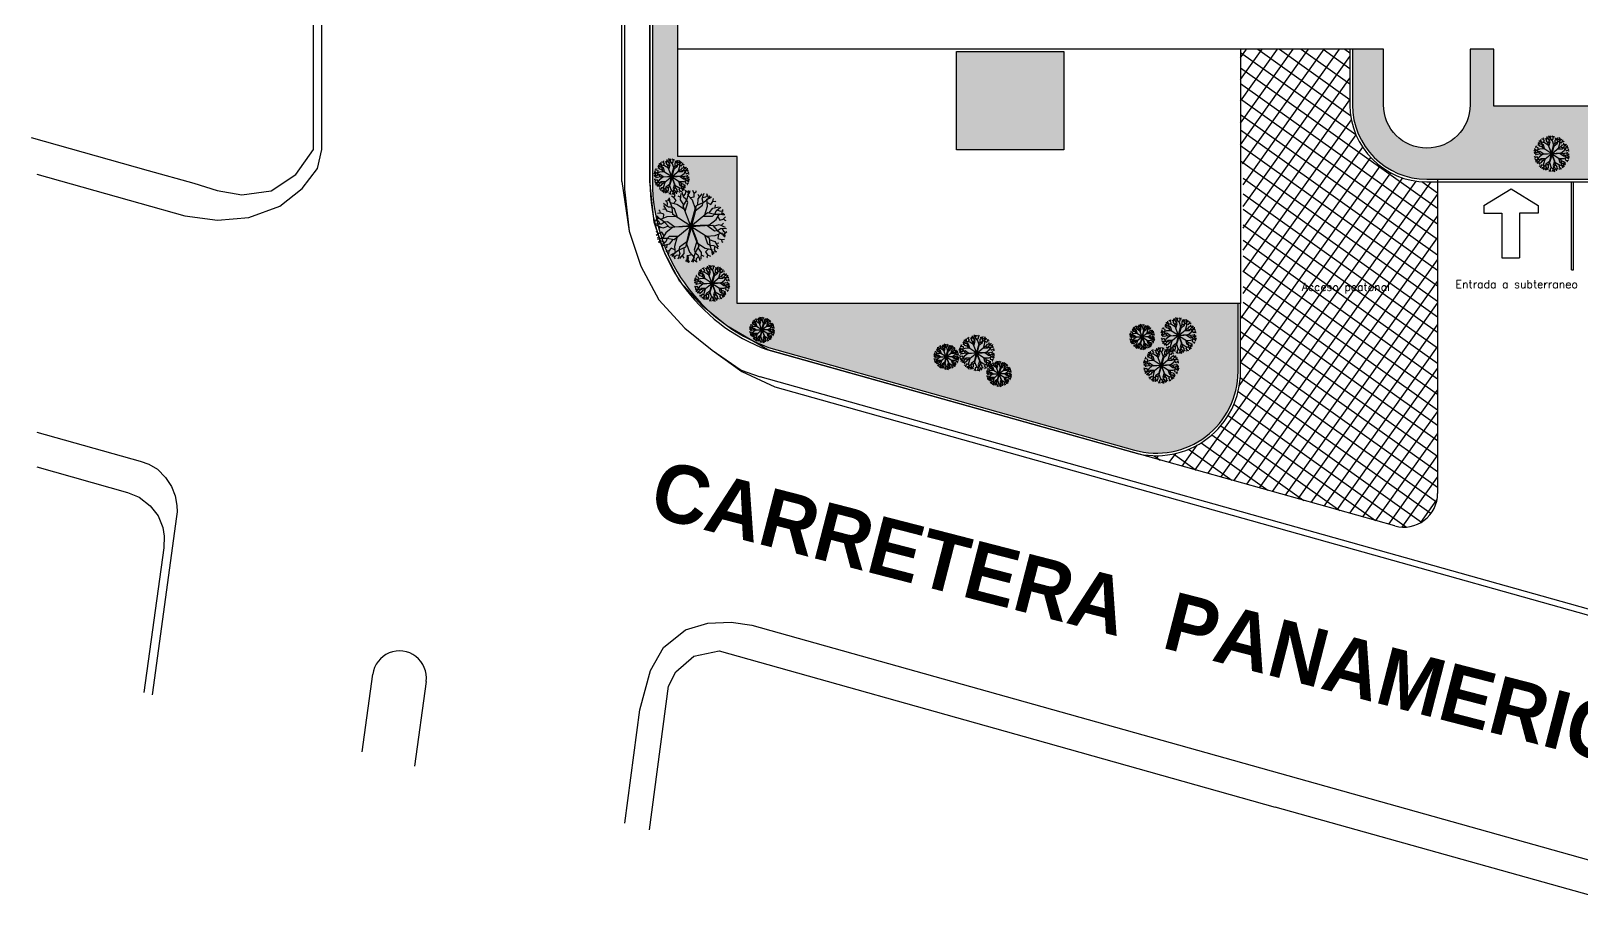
# Model space of a CAD drawing. Header units: millimetres. Extents: x -1615 to -538, y 177 to 397.
# Drawn here: x -1559.6 to -1504.3, y 262.6 to 294.3 of the extents above; entities that cross this region are included whole.
import ezdxf
from ezdxf.enums import TextEntityAlignment as Align

# ---------------------------------------------------------------- set-up
doc = ezdxf.new("R2010")
doc.units = ezdxf.units.MM
for name, color, linetype in [('010', 6, 'Continuous'), ('7', 7, 'Continuous'), ('AUX', 8, 'Continuous'), ('LOCALES', 2, 'Continuous'), ('MOB', 7, 'Continuous'), ('P-1', 1, 'Continuous'), ('TEX', 2, 'Continuous')]:
    doc.layers.add(name, color=color, linetype=linetype)
doc.styles.add('ROMANS', font='ROMANS.shx')
doc.styles.get("Standard").update_dxf_attribs({"font": 'stylu.ttf'})

# ---------------------------------------------------------------- blocks, each defined once
blk = doc.blocks.new('tree_pl01')
at = {"layer": '010'}
for p, q in [((-0.78, 1.712), (-0.796, 1.768)), ((-0.65, 1.67), (-0.625, 1.849)), ((-0.407, 1.786), (-0.492, 1.891)), ((-0.286, 1.687), (-0.407, 1.786)), ((-0.333, 1.709), (-0.405, 1.916)), ((-0.383, 1.766), (-0.201, 1.975)), ((-0.192, 1.794), (-0.272, 1.946)), ((-0.034, 1.707), (-0.192, 1.794)), ((-0.026, 1.814), (-0.039, 1.955)), ((-0.039, 1.625), (-0.026, 1.814)), ((0.182, 1.555), (0.038, 1.891)), ((0.13, 1.676), (0.248, 1.794)), ((0.397, 1.892), (0.417, 1.947)), ((0.49, 1.793), (0.397, 1.892)), ((0.42, 1.599), (0.478, 1.781)), ((0.478, 1.781), (0.603, 1.912)), ((0.742, 1.733), (0.735, 1.868)), ((0.782, 1.582), (0.742, 1.733)), ((0.75, 1.702), (1.02, 1.764)), ((0.757, 1.627), (0.82, 1.837)), ((0.921, 1.613), (0.946, 1.782)), ((-1.627, 0.874), (-1.673, 0.91)), ((-1.504, 0.932), (-1.627, 0.874)), ((-1.496, 0.917), (-1.582, 1.076)), ((-1.369, 1.153), (-1.499, 1.188)), ((-1.341, 0.806), (-1.496, 0.917)), ((-1.263, 1.135), (-1.444, 1.26)), ((-1.213, 1.145), (-1.369, 1.153)), ((-1.199, 1.286), (-1.353, 1.362)), ((-1.17, 0.963), (-1.341, 0.806)), ((-1.337, 1.152), (-1.313, 1.427)), ((-0.964, 1.038), (-1.263, 1.135)), ((-1.126, 0.773), (-1.213, 1.145)), ((-1.02, 1.309), (-1.199, 1.286)), ((-1.077, 1.4), (-1.17, 1.507)), ((-0.976, 1.24), (-1.077, 1.4)), ((-0.757, 1.313), (-1.07, 1.5)), ((-0.965, 1.038), (-0.976, 1.24)), ((-0.882, 0.903), (-0.967, 1.058)), ((-0.559, 0.994), (-0.964, 1.038)), ((-0.396, 0.739), (-0.882, 0.903)), ((-0.87, 1.38), (-0.843, 1.545)), ((-0.647, 1.687), (-0.78, 1.712)), ((-0.651, 1.004), (-0.757, 1.313)), ((-0.589, 1.488), (-0.65, 1.67)), ((-0.359, 1.515), (-0.589, 1.488)), ((0.086, -0.01), (-0.559, 0.994)), ((-0.456, 0.834), (-0.434, 1.336)), ((-0.434, 1.336), (-0.286, 1.687)), ((-0.148, 1.454), (-0.333, 1.709)), ((-0.161, 1.297), (-0.138, 1.473)), ((0.137, 0.879), (-0.161, 1.297)), ((-0.149, 1.456), (-0.039, 1.625)), ((0.154, 1.181), (-0.148, 1.454)), ((0.086, 1.243), (0.182, 1.555)), ((0.086, -0.01), (0.154, 1.181)), ((0.086, -0.01), (0.841, 0.914)), ((0.143, 0.991), (0.456, 1.384)), ((0.623, 1.485), (0.42, 1.599)), ((0.456, 1.384), (0.782, 1.582)), ((0.649, 0.679), (0.654, 1.192)), ((0.654, 1.192), (0.776, 1.321)), ((0.721, 0.766), (1.205, 0.9)), ((0.757, 1.312), (0.757, 1.627)), ((0.757, 1.313), (0.946, 1.386)), ((0.841, 0.914), (0.757, 1.312)), ((0.822, 1.003), (1.083, 1.2)), ((0.998, 1.449), (0.921, 1.613)), ((0.946, 1.386), (1.067, 1.532)), ((1.067, 1.532), (1.14, 1.653)), ((1.083, 1.2), (1.164, 1.556)), ((1.112, 1.328), (1.277, 1.354)), ((1.205, 0.9), (1.585, 0.868)), ((1.302, 1.095), (1.455, 1.208)), ((1.399, 0.884), (1.302, 1.095)), ((1.406, 0.665), (1.591, 0.919)), ((1.455, 1.346), (1.504, 1.378)), ((1.472, 1.211), (1.455, 1.346)), ((1.455, 1.208), (1.634, 1.24)), ((1.585, 0.868), (1.641, 1.014)), ((1.591, 0.919), (1.765, 1.052)), ((1.63, 0.984), (1.884, 0.876)), ((1.641, 1.014), (1.715, 1.127)), ((1.715, 0.812), (1.835, 0.934)), ((-1.775, 0.076), (-1.901, 0.028)), ((-1.679, 0.123), (-1.898, 0.118)), ((-1.748, 0.094), (-1.891, 0.331)), ((-1.716, 0.284), (-1.885, 0.254)), ((-1.684, 0.447), (-1.822, 0.479)), ((-1.643, 0.161), (-1.775, 0.076)), ((-1.373, 0.565), (-1.737, 0.532)), ((-1.584, 0.407), (-1.716, 0.284)), ((-1.508, 0.377), (-1.684, 0.447)), ((-1.379, 0.221), (-1.679, 0.123)), ((-1.355, -0.088), (-1.643, 0.161)), ((-1.504, 0.553), (-1.58, 0.702)), ((-1.502, 0.039), (-1.548, -0.188)), ((-1.381, 0.22), (-1.508, 0.377)), ((-1.233, 0.16), (-1.394, 0.236)), ((-1.026, 0.423), (-1.379, 0.221)), ((-1.106, 0.378), (-1.373, 0.565)), ((-0.744, 0.314), (-1.233, 0.16)), ((-0.849, 0.354), (-1.126, 0.773)), ((0.086, -0.01), (-1.026, 0.423)), ((0.086, -0.01), (1.239, 0.293)), ((0.947, 0.216), (1.252, 0.628)), ((1.055, 0.245), (1.526, 0.069)), ((1.239, 0.293), (1.406, 0.665)), ((1.252, 0.628), (1.427, 0.661)), ((1.277, 0.377), (1.604, 0.382)), ((1.407, 0.666), (1.602, 0.614)), ((1.526, 0.069), (1.814, -0.181)), ((1.602, 0.614), (1.786, 0.66)), ((1.604, 0.382), (1.879, 0.623)), ((1.673, -0.059), (1.719, 0.169)), ((1.681, 0.634), (1.715, 0.812)), ((1.703, 0.469), (1.851, 0.393)), ((1.719, 0.169), (1.91, 0.17)), ((1.786, 0.66), (1.916, 0.716)), ((1.91, 0.17), (2.073, 0.092)), ((1.925, 0.163), (1.99, 0.282)), ((1.99, 0.282), (2.049, 0.28)), ((-1.739, -0.19), (-1.902, -0.111)), ((-1.819, -0.301), (-1.878, -0.299)), ((-1.754, -0.182), (-1.819, -0.301)), ((-1.615, -0.68), (-1.745, -0.735)), ((-1.548, -0.188), (-1.739, -0.19)), ((-1.433, -0.402), (-1.708, -0.642)), ((-1.532, -0.489), (-1.68, -0.413)), ((-1.544, -0.831), (-1.664, -0.954)), ((-1.431, -0.633), (-1.615, -0.68)), ((-1.51, -0.653), (-1.544, -0.831)), ((-1.106, -0.397), (-1.433, -0.402)), ((-1.236, -0.685), (-1.431, -0.633)), ((-1.235, -0.684), (-1.42, -0.939)), ((-0.884, -0.264), (-1.355, -0.088)), ((-1.081, -0.648), (-1.256, -0.681)), ((-1.068, -0.313), (-1.235, -0.684)), ((-0.776, -0.236), (-1.081, -0.648)), ((0.086, -0.01), (-1.068, -0.313)), ((-0.55, -0.786), (-1.034, -0.92)), ((0.086, -0.01), (-0.67, -0.933)), ((-0.478, -0.699), (-0.483, -1.211)), ((0.086, -0.01), (0.017, -1.201)), ((0.019, -0.989), (0.1, -0.013)), ((0.063, -0.05), (0.019, -0.989)), ((0.086, -0.01), (1.197, -0.443)), ((0.086, -0.01), (0.73, -1.013)), ((0.567, -0.759), (1.053, -0.922)), ((0.627, -0.854), (0.605, -1.356)), ((0.915, -0.333), (1.404, -0.18)), ((1.02, -0.374), (1.297, -0.793)), ((1.197, -0.443), (1.55, -0.24)), ((1.277, -0.397), (1.544, -0.585)), ((1.297, -0.793), (1.384, -1.164)), ((1.341, -0.983), (1.512, -0.825)), ((1.404, -0.18), (1.565, -0.255)), ((1.512, -0.825), (1.667, -0.936)), ((1.544, -0.585), (1.908, -0.552)), ((1.55, -0.24), (1.85, -0.143)), ((1.552, -0.24), (1.679, -0.396)), ((1.675, -0.573), (1.751, -0.722)), ((1.679, -0.396), (1.855, -0.467)), ((1.755, -0.427), (1.887, -0.303)), ((1.814, -0.181), (1.946, -0.096)), ((1.85, -0.143), (2.069, -0.138)), ((1.855, -0.467), (1.993, -0.499)), ((1.887, -0.303), (2.056, -0.274)), ((1.919, -0.113), (2.062, -0.35)), ((1.946, -0.096), (2.072, -0.047)), ((-1.459, -1.004), (-1.713, -0.896)), ((-1.42, -0.939), (-1.594, -1.072)), ((-1.47, -1.034), (-1.544, -1.147)), ((-1.414, -0.888), (-1.47, -1.034)), ((-1.284, -1.228), (-1.463, -1.26)), ((-1.034, -0.92), (-1.414, -0.888)), ((-1.284, -1.365), (-1.333, -1.398)), ((-1.301, -1.231), (-1.284, -1.365)), ((-1.131, -1.114), (-1.284, -1.228)), ((-1.228, -0.904), (-1.131, -1.114)), ((-0.941, -1.348), (-1.106, -1.374)), ((-0.912, -1.219), (-0.993, -1.576)), ((-0.896, -1.551), (-0.969, -1.672)), ((-0.651, -1.023), (-0.912, -1.219)), ((-0.775, -1.406), (-0.896, -1.551)), ((-0.827, -1.468), (-0.75, -1.632)), ((-0.586, -1.333), (-0.775, -1.406)), ((-0.75, -1.632), (-0.775, -1.802)), ((-0.67, -0.933), (-0.586, -1.332)), ((-0.586, -1.646), (-0.649, -1.856)), ((-0.285, -1.404), (-0.611, -1.601)), ((-0.611, -1.601), (-0.571, -1.753)), ((-0.483, -1.211), (-0.605, -1.341)), ((-0.586, -1.332), (-0.586, -1.646)), ((-0.452, -1.505), (-0.249, -1.618)), ((-0.249, -1.618), (-0.307, -1.8)), ((0.028, -1.011), (-0.285, -1.404)), ((0.041, -1.696), (-0.077, -1.814)), ((0.085, -1.262), (-0.011, -1.575)), ((-0.011, -1.575), (0.133, -1.911)), ((0.017, -1.201), (0.319, -1.474)), ((0.034, -0.899), (0.332, -1.316)), ((0.21, -1.645), (0.197, -1.834)), ((0.32, -1.475), (0.21, -1.645)), ((0.332, -1.316), (0.309, -1.493)), ((0.319, -1.474), (0.504, -1.729)), ((0.605, -1.356), (0.457, -1.707)), ((0.457, -1.707), (0.578, -1.806)), ((0.53, -1.535), (0.76, -1.508)), ((0.73, -1.013), (1.135, -1.057)), ((0.76, -1.508), (0.821, -1.689)), ((0.821, -1.689), (0.796, -1.868)), ((0.818, -1.706), (0.951, -1.732)), ((0.822, -1.023), (0.928, -1.332)), ((0.928, -1.332), (1.241, -1.52)), ((1.041, -1.4), (1.014, -1.565)), ((1.053, -0.922), (1.138, -1.078)), ((1.135, -1.057), (1.434, -1.154)), ((1.136, -1.058), (1.147, -1.259)), ((1.147, -1.259), (1.248, -1.42)), ((1.191, -1.328), (1.37, -1.306)), ((1.248, -1.42), (1.341, -1.526)), ((1.37, -1.306), (1.524, -1.382)), ((1.384, -1.164), (1.54, -1.173)), ((1.434, -1.154), (1.615, -1.279)), ((1.508, -1.171), (1.484, -1.447)), ((1.54, -1.173), (1.67, -1.208)), ((1.667, -0.936), (1.753, -1.096)), ((1.675, -0.951), (1.798, -0.894)), ((1.798, -0.894), (1.844, -0.93)), ((-0.579, -1.722), (-0.849, -1.784)), ((-0.571, -1.753), (-0.564, -1.887)), ((-0.307, -1.8), (-0.432, -1.931)), ((-0.319, -1.813), (-0.226, -1.912)), ((-0.226, -1.912), (-0.246, -1.966)), ((0.197, -1.834), (0.21, -1.975)), ((0.205, -1.726), (0.363, -1.814)), ((0.363, -1.814), (0.443, -1.965)), ((0.554, -1.786), (0.372, -1.994)), ((0.504, -1.729), (0.576, -1.936)), ((0.578, -1.806), (0.663, -1.91)), ((0.951, -1.732), (0.967, -1.787))]:
    blk.add_line(p, q, dxfattribs=at)
for points in [[(0.119, 0.883), (0.038, 0.025), (0, -1.058)], [(0.05, -1.015), (0.125, -0.05), (1.059, 0.238), (0.107, 0.013), (0.138, 0.889)], [(0, 0), (-0.946, -0.263), (-0.864, -0.288), (0.069, -0.032)], [(0.194, -0.032), (0.939, -0.326), (0.902, -0.357), (0.125, -0.063)]]:
    blk.add_lwpolyline(points, dxfattribs=at)

msp = doc.modelspace()

# ---------------------------------------------------------------- hatches: boundary and pattern name
at = {"layer": 'AUX'}
h = msp.add_hatch(dxfattribs=at)
h.set_pattern_fill('ANSI37', color=256, scale=3.6, angle=9.5487, style=0)
h.set_pattern_definition([(54.54865, (-1808.5551, 154.5845), (-0.36657374, 0.26100516), []), (144.54865, (-1808.5551, 154.5845), (-0.26100516, -0.36657374), [])])
h.paths.add_polyline_path([(-1512.532, 291.638), (-1512.532, 293.618), (-1513.527, 293.618), (-1515.239, 293.619), (-1516.357, 293.619), (-1516.432, 293.619), (-1516.432, 289.538), (-1516.342, 289.538), (-1516.342, 289.448), (-1516.342, 288.908), (-1516.342, 288.818), (-1516.342, 287.948), (-1516.342, 287.858), (-1516.342, 286.508), (-1516.342, 286.418), (-1516.342, 285.788), (-1516.342, 285.698), (-1516.342, 285.068), (-1516.342, 284.978), (-1516.342, 284.648), (-1516.342, 284.558), (-1516.432, 284.558), (-1516.432, 282.126, -0.496821), (-1520.242, 279.238), (-1510.929, 276.624, 0.496821), (-1509.405, 277.78), (-1509.405, 288.893), (-1509.785, 288.893, -0.414428)])
h.paths.add_polyline_path([(-1514.516, 284.81), (-1510.834, 284.81), (-1510.834, 285.381), (-1514.516, 285.381)], flags=24)
at = {"layer": 'MOB'}
h = msp.add_hatch(dxfattribs=at)
h.set_pattern_fill('AR-SAND', color=3, scale=0.018, style=0)
h.set_pattern_definition([(37.5, (-1890.8807, 289.195), (-0.0288006, 0.8809438), [0, -0.694944, 0, -0.77724, 0, -0.74295]), (7.5, (-1890.8807, 289.195), (0.809142, 1.2902852), [0, -0.374904, 0, -0.626364, 0, -0.24003]), (327.5, (-1891.4431, 289.195), (1.4237863, 0.002587), [0, -0.2286, 0, -0.82296, 0, -1.07442]), (317.5, (-1891.4431, 289.195), (1.3744016, 0.4012728), [0, -0.1143, 0, -0.539496, 0, -0.61722])])
h.paths.add_polyline_path([(-1504.456, 345.299), (-1536.808, 338.281), (-1536.808, 337.774), (-1531.494, 337.774), (-1531.494, 334.938), (-1528.742, 332.154), (-1518.888, 332.154), (-1518.888, 334.272), (-1511.586, 334.272), (-1511.586, 332.243), (-1504.013, 332.243), (-1504.013, 319.292), (-1505.512, 319.292), (-1505.512, 315.174), (-1505.458, 315.174), (-1505.458, 315.113), (-1504.192, 315.113), (-1504.192, 315.155), (-1503.952, 315.155), (-1503.952, 314.915), (-1504.012, 314.915), (-1504.012, 307.052), (-1503.939, 307.052), (-1503.939, 306.812), (-1504.179, 306.812), (-1504.179, 306.863), (-1505.379, 306.863), (-1505.379, 306.796), (-1505.512, 306.796), (-1505.512, 304.882), (-1505.426, 304.882), (-1505.426, 304.793), (-1497.337, 304.793), (-1497.337, 300.683), (-1498.718, 300.683), (-1498.718, 296.093), (-1496.338, 296.093), (-1496.338, 288.938), (-1490.937, 287.483), (-1494.054, 294.141)])
h.paths.add_polyline_path([(-1532.005, 332.285), (-1537.496, 332.285), (-1537.496, 330.794), (-1532.005, 330.794, 1)])
h.paths.add_polyline_path([(-1525.342, 317.183), (-1536.296, 317.183, 0.414214), (-1537.406, 316.073), (-1537.406, 314.79, 0.414214), (-1536.296, 313.68), (-1535.004, 313.68), (-1536.724, 315.4), (-1535.536, 316.588), (-1534.54, 315.592), (-1533.353, 316.78), (-1532.357, 315.784), (-1531.361, 316.78), (-1528.26, 313.68), (-1526.842, 313.68), (-1526.842, 314.937), (-1526.878, 314.937), (-1526.878, 315.177), (-1526.638, 315.177), (-1526.638, 315.113), (-1525.366, 315.113), (-1525.366, 315.215), (-1525.342, 315.215)])
h.paths.add_polyline_path([(-1531.186, 310.467), (-1536.374, 310.467, 1), (-1536.374, 308.547), (-1531.186, 308.547, 1)])
h.paths.add_polyline_path([(-1528.947, 305.125, 0.414214), (-1529.157, 305.335), (-1534.417, 305.335), (-1534.417, 304.868), (-1534.177, 304.868), (-1534.177, 304.808), (-1532.617, 304.808), (-1532.617, 304.868), (-1532.377, 304.868), (-1532.377, 304.808), (-1530.817, 304.808), (-1530.817, 304.868), (-1530.577, 304.868), (-1530.577, 304.808), (-1529.017, 304.808), (-1529.017, 304.868), (-1528.947, 304.868)], flags=17)
h.paths.add_polyline_path([(-1534.387, 289.794), (-1536.502, 289.794), (-1536.502, 301.912), (-1535.542, 301.912), (-1535.542, 305.335), (-1535.696, 305.335, 0.414214), (-1537.406, 303.625), (-1537.406, 288.901, 0.315329), (-1533.263, 282.986), (-1520.218, 279.325, 0.496821), (-1516.522, 282.126), (-1516.522, 284.558), (-1534.387, 284.558)])
h.paths.add_polyline_path([(-1501.342, 291.593), (-1507.402, 291.593), (-1507.402, 293.619), (-1508.242, 293.619), (-1508.242, 291.638, -1), (-1511.332, 291.638), (-1511.332, 293.619), (-1512.442, 293.618), (-1512.442, 291.634, 0.413999), (-1509.789, 288.983), (-1501.342, 288.983)], flags=17)
h.paths.add_polyline_path([(-1501.99, 274.863, 0.978274), (-1502.184, 274.17), (-1491.384, 271.139), (-1491.144, 272.075)])
h = msp.add_hatch(dxfattribs=at)
h.set_pattern_fill('GRASS', color=3, scale=0.03, style=0)
h.set_pattern_definition([(90, (0, 0), (-0.538815, 0.538815), [0.142875, -0.934755]), (45, (0, 0), (-0.53881537, 0.53881537), [0.142875, -0.619125]), (135, (0, 0), (-0.53881537, -0.53881537), [0.142875, -0.619125])])
h.paths.add_polyline_path([(-1516.598, 322.208), (-1518.233, 322.208), (-1518.233, 319.433), (-1516.598, 319.433)], flags=17)
h.paths.add_polyline_path([(-1504.297, 300.668), (-1508.137, 300.668), (-1508.137, 297.128), (-1504.297, 297.128)], flags=17)
h.paths.add_polyline_path([(-1522.734, 300.608), (-1526.557, 300.608), (-1526.557, 297.188), (-1522.734, 297.188)], flags=17)
h.paths.add_polyline_path([(-1522.734, 293.54), (-1526.557, 293.54), (-1526.557, 290.028), (-1522.734, 290.028)], flags=17)
h.paths.add_polyline_path([(-1504.456, 345.299), (-1536.808, 338.281), (-1536.808, 337.774), (-1531.494, 337.774), (-1531.494, 334.938), (-1528.742, 332.154), (-1518.888, 332.154), (-1518.888, 334.272), (-1511.586, 334.272), (-1511.586, 332.243), (-1504.013, 332.243), (-1504.013, 319.292), (-1505.512, 319.292), (-1505.512, 315.174), (-1505.458, 315.174), (-1505.458, 315.113), (-1504.192, 315.113), (-1504.192, 315.155), (-1503.952, 315.155), (-1503.952, 314.915), (-1504.012, 314.915), (-1504.012, 307.052), (-1503.939, 307.052), (-1503.939, 306.812), (-1504.179, 306.812), (-1504.179, 306.863), (-1505.379, 306.863), (-1505.379, 306.796), (-1505.512, 306.796), (-1505.512, 304.882), (-1505.426, 304.882), (-1505.426, 304.793), (-1497.337, 304.793), (-1497.337, 300.683), (-1498.718, 300.683), (-1498.718, 296.093), (-1496.338, 296.093), (-1496.338, 288.938), (-1490.937, 287.483), (-1494.054, 294.141)])
h.paths.add_polyline_path([(-1532.005, 332.285), (-1537.496, 332.285), (-1537.496, 330.794), (-1532.005, 330.794, 1)])
h.paths.add_polyline_path([(-1525.342, 317.183), (-1536.296, 317.183, 0.414214), (-1537.406, 316.073), (-1537.406, 314.79, 0.414214), (-1536.296, 313.68), (-1535.004, 313.68), (-1536.724, 315.4), (-1535.536, 316.588), (-1534.54, 315.592), (-1533.353, 316.78), (-1532.357, 315.784), (-1531.361, 316.78), (-1528.26, 313.68), (-1526.842, 313.68), (-1526.842, 314.937), (-1526.878, 314.937), (-1526.878, 315.177), (-1526.638, 315.177), (-1526.638, 315.113), (-1525.366, 315.113), (-1525.366, 315.215), (-1525.342, 315.215)])
h.paths.add_polyline_path([(-1531.186, 310.467), (-1536.374, 310.467, 1), (-1536.374, 308.547), (-1531.186, 308.547, 1)])
h.paths.add_polyline_path([(-1528.947, 305.125, 0.414214), (-1529.157, 305.335), (-1534.417, 305.335), (-1534.417, 304.868), (-1534.177, 304.868), (-1534.177, 304.808), (-1532.617, 304.808), (-1532.617, 304.868), (-1532.377, 304.868), (-1532.377, 304.808), (-1530.817, 304.808), (-1530.817, 304.868), (-1530.577, 304.868), (-1530.577, 304.808), (-1529.017, 304.808), (-1529.017, 304.868), (-1528.947, 304.868)], flags=17)
h.paths.add_polyline_path([(-1534.387, 289.794), (-1536.502, 289.794), (-1536.502, 301.912), (-1535.542, 301.912), (-1535.542, 305.335), (-1535.696, 305.335, 0.414214), (-1537.406, 303.625), (-1537.406, 288.901, 0.315329), (-1533.263, 282.986), (-1520.218, 279.325, 0.496821), (-1516.522, 282.126), (-1516.522, 284.558), (-1534.387, 284.558)])
h.paths.add_polyline_path([(-1501.342, 291.593), (-1507.402, 291.593), (-1507.402, 293.619), (-1508.242, 293.619), (-1508.242, 291.638, -1), (-1511.332, 291.638), (-1511.332, 293.619), (-1512.442, 293.618), (-1512.442, 291.634, 0.413999), (-1509.789, 288.983), (-1501.342, 288.983)], flags=17)
h.paths.add_polyline_path([(-1501.99, 274.863, 0.978274), (-1502.184, 274.17), (-1491.384, 271.139), (-1491.144, 272.075)])

# ---------------------------------------------------------------- linework, layer by layer
for p, q in [((-1538.491, 288.901), (-1538.491, 337.916)), ((-1516.432, 293.619), (-1536.502, 293.619))]:
    msp.add_line(p, q)
msp.add_lwpolyline([(-1501.342, 291.593), (-1507.402, 291.593), (-1507.402, 293.619), (-1508.242, 293.619), (-1508.242, 291.638, -1), (-1511.332, 291.638), (-1511.332, 293.619), (-1516.432, 293.619), (-1516.432, 284.558), (-1534.387, 284.558), (-1534.387, 289.794), (-1536.502, 289.794), (-1536.502, 301.912), (-1534.387, 301.912), (-1534.387, 304.868), (-1526.842, 304.868), (-1526.842, 315.113), (-1525.342, 315.113), (-1525.342, 319.343), (-1528.493, 319.343), (-1528.493, 330.473)], format="xyb")
msp.add_lwpolyline([(-1526.557, 293.54), (-1522.734, 293.54), (-1522.734, 290.028), (-1526.557, 290.028)], close=True)
msp.add_arc((-1546.427, 271.209), 0.959, 352.1844, 172.6495)
at = {"layer": '7', "color": 7}
for p, q in [((-1537.496, 288.901), (-1537.496, 338.132)), ((-1538.396, 337.936), (-1538.396, 288.633)), ((-1549.196, 290.045), (-1549.196, 335.594)), ((-1549.496, 290.045), (-1549.496, 296.826)), ((-1559.566, 290.473), (-1555.383, 289.297)), ((-1555.383, 289.297), (-1553.758, 288.84)), ((-1559.358, 289.168), (-1555.683, 288.135)), ((-1555.683, 288.135), (-1554.083, 287.685)), ((-1510.929, 276.624), (-1533.291, 282.9)), ((-1510.929, 276.624), (-1533.291, 282.9)), ((-1491.653, 270.181), (-1533.56, 281.942)), ((-1533.04, 281.584), (-1491.683, 269.977)), ((-1559.358, 279.971), (-1555.67, 278.935)), ((-1559.358, 278.725), (-1556.126, 277.818)), ((-1554.372, 276.958), (-1555.245, 270.601)), ((-1554.829, 275.839), (-1555.537, 270.68)), ((-1533.859, 273.084), (-1500.894, 263.833)), ((-1535.021, 272.164), (-1523.769, 269.006)), ((-1547.758, 268.566), (-1547.378, 271.34)), ((-1545.476, 271.079), (-1545.891, 268.059)), ((-1537.512, 265.783), (-1536.829, 270.913)), ((-1538.388, 266.021), (-1537.849, 270.071)), ((-1523.769, 269.006), (-1515.193, 266.599)), ((-1501.098, 262.643), (-1515.193, 266.599))]:
    msp.add_line(p, q, dxfattribs=at)
for points in [[(-1554.083, 287.685), (-1552.915, 287.529), (-1551.802, 287.619), (-1550.688, 288.027), (-1549.899, 288.657), (-1549.345, 289.372), (-1549.196, 290.045)], [(-1553.758, 288.84), (-1552.933, 288.578), (-1552.045, 288.429), (-1551.004, 288.573), (-1550.126, 289.15), (-1549.496, 290.045)], [(-1538.491, 288.901), (-1538.237, 287.13), (-1537.813, 285.883), (-1537.179, 284.687), (-1536.246, 283.679), (-1535.28, 282.887), (-1534.235, 282.177), (-1533.56, 281.942)], [(-1533.291, 282.9), (-1534.754, 283.756), (-1535.617, 284.464), (-1536.429, 285.341), (-1536.974, 286.369), (-1537.342, 287.453), (-1537.496, 288.901)], [(-1538.396, 288.633), (-1538.237, 287.13), (-1537.813, 285.883), (-1537.179, 284.687), (-1536.246, 283.679), (-1535.28, 282.887), (-1534.213, 282.131), (-1533.04, 281.584)], [(-1555.67, 278.935), (-1555.367, 278.825), (-1555.061, 278.643), (-1554.77, 278.345), (-1554.554, 278.028), (-1554.42, 277.696), (-1554.362, 277.353), (-1554.352, 277.121), (-1554.372, 276.958)], [(-1556.126, 277.818), (-1555.705, 277.643), (-1555.315, 277.341), (-1555.028, 276.979), (-1554.867, 276.567), (-1554.814, 276.257), (-1554.829, 275.839)], [(-1537.849, 270.071), (-1537.47, 271.469), (-1537.015, 272.29), (-1536.231, 272.918), (-1535.429, 273.152), (-1534.596, 273.193), (-1533.859, 273.084)], [(-1536.829, 270.913), (-1536.573, 271.422), (-1535.924, 271.977), (-1535.021, 272.164)]]:
    msp.add_lwpolyline(points, dxfattribs=at)
at = {"layer": 'AUX'}
for p, q in [((-1512.532, 293.618), (-1512.532, 291.638)), ((-1512.442, 293.618), (-1512.442, 291.638)), ((-1509.789, 288.983), (-1501.342, 288.983)), ((-1509.789, 288.893), (-1501.342, 288.893)), ((-1509.405, 288.983), (-1509.405, 277.78)), ((-1507.753, 288.046), (-1506.785, 288.637)), ((-1506.785, 288.637), (-1505.818, 288.05)), ((-1507.753, 288.046), (-1507.75, 287.772)), ((-1507.75, 287.772), (-1507.109, 287.772)), ((-1507.109, 287.772), (-1507.109, 286.182)), ((-1505.814, 287.775), (-1506.478, 287.773)), ((-1506.478, 287.773), (-1506.478, 286.182)), ((-1505.818, 288.05), (-1505.814, 287.775)), ((-1507.109, 286.182), (-1506.478, 286.182))]:
    msp.add_line(p, q, dxfattribs=at)
at = {"layer": 'AUX', "color": 7}
for p, q in [((-1504.627, 285.756), (-1504.627, 288.893)), ((-1504.56, 285.756), (-1504.56, 288.893)), ((-1504.627, 285.756), (-1504.56, 285.756))]:
    msp.add_line(p, q, dxfattribs=at)
for points in [[(-1528.857, 304.868), (-1528.857, 305.125, 0.414214), (-1529.157, 305.425), (-1535.696, 305.425, 0.414214), (-1537.496, 303.625), (-1537.496, 288.901, 0.315476), (-1533.291, 282.9), (-1520.242, 279.238, 0.496821), (-1516.432, 282.126), (-1516.432, 284.558)], [(-1528.947, 304.868), (-1528.947, 305.125, 0.414214), (-1529.157, 305.335), (-1535.696, 305.335, 0.414214), (-1537.406, 303.625), (-1537.406, 288.901, 0.315329), (-1533.263, 282.986), (-1520.218, 279.325, 0.496821), (-1516.522, 282.126), (-1516.522, 284.558)]]:
    msp.add_lwpolyline(points, format="xyb", dxfattribs=at)
at = {"layer": 'AUX'}
for centre, radius, start, end in [((-1509.787, 291.638), 2.745, 180, 269.9581), ((-1509.787, 291.638), 2.655, 180, 269.9581), ((-1510.605, 277.78), 1.2, 254.3235, 0)]:
    msp.add_arc(centre, radius, start, end, dxfattribs=at)

# ---------------------------------------------------------------- block references
at = {"layer": 'P-1', "rotation": 90}
for p, xscale, yscale, zscale in [((-1505.339, 289.92), -0.319999999999947, 0.3200000000000163, 0.32), ((-1536.722, 289.103), -0.319999999999947, 0.3200000000000163, 0.32), ((-1536.038, 287.363), -0.6426666645183339, 0.6426666645182983, 0.6426666645183141), ((-1535.283, 285.298), -0.319999999999947, 0.3200000000000163, 0.32), ((-1533.5, 283.632), -0.226089683286375, 0.226089683286375, 0.22608968328636), ((-1519.942, 283.379), -0.226089683286375, 0.226089683286375, 0.22608968328636), ((-1518.642, 283.439), -0.319999999999947, 0.3200000000000163, 0.32), ((-1525.841, 282.815), -0.319999999999947, 0.3200000000000163, 0.32), ((-1526.927, 282.671), -0.226089683286375, 0.226089683286375, 0.22608968328636), ((-1519.264, 282.373), -0.319999999999947, 0.3200000000000163, 0.32), ((-1525.049, 282.063), -0.226089683286375, 0.226089683286375, 0.22608968328636)]:
    msp.add_blockref('tree_pl01', p, dxfattribs=dict(at, xscale=xscale, yscale=yscale, zscale=zscale))

# ---------------------------------------------------------------- texts
at = {"insert": (-1516.918, 273.817), "char_height": 2.06758, "width": 42.75545, "attachment_point": 2, "rotation": 345.5676}
msp.add_mtext('{\\fStylus BT|b1|i0|c0|p34;CARRETERA  PANAMERICANA}', dxfattribs=at)
at = {"layer": 'LOCALES', "style": 'ROMANS'}
msp.add_text('JARDIN', height=0.06, rotation=90, dxfattribs=at).set_placement((-1536.114, 286.142), align=Align.CENTER)
at = {"layer": 'TEX', "style": 'ROMANS'}
for s, p in [('Acceso peatonal', (-1512.675, 285)), ('Entrada a subterraneo', (-1506.583, 285.099))]:
    msp.add_text(s, height=0.28538, dxfattribs=at).set_placement(p, align=Align.CENTER)

doc.saveas('drawing.dxf')
